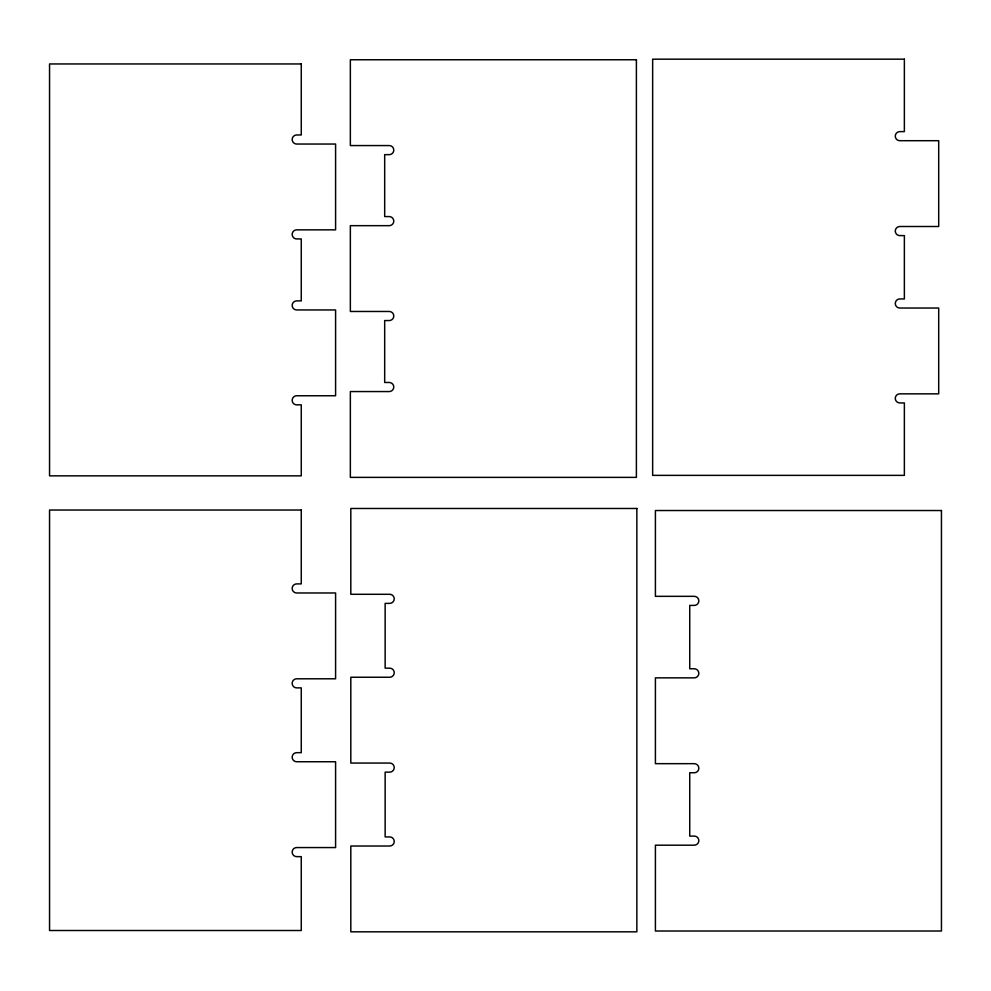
<?xml version="1.0" encoding="UTF-8"?>
<svg xmlns="http://www.w3.org/2000/svg" width="991" height="991" viewBox="0 0 991 991"><rect width="100%" height="100%" fill="white"/><g stroke="black" fill="none" stroke-linecap="round" stroke-linejoin="round"><path stroke-width="1.49" d="M904.374 59.175L652.648 59.175L652.648 475.37L904.374 475.37L904.374 402.928L899.816 402.928A4.546 4.546 0 0 1 895.282 398.382A4.546 4.546 0 0 1 899.816 393.848L938.7 393.848L938.7 308.028L899.816 308.028A4.546 4.546 0 0 1 895.282 303.494A4.546 4.546 0 0 1 899.816 298.948L904.374 298.948L904.374 235.598L899.816 235.598A4.546 4.546 0 0 1 895.282 231.052A4.546 4.546 0 0 1 899.816 226.505L938.7 226.505L938.7 140.697L899.816 140.697A4.546 4.546 0 0 1 895.282 136.151A4.546 4.546 0 0 1 899.816 131.617L904.374 131.617L904.374 59.175M636.395 59.757L350.356 59.757L350.356 145.566L389.228 145.566A4.546 4.546 0 0 1 393.774 150.112A4.546 4.546 0 0 1 389.228 154.646L384.681 154.646L384.681 216.571L389.228 216.571A4.546 4.546 0 0 1 393.774 221.117A4.546 4.546 0 0 1 389.228 225.663L350.356 225.663L350.356 311.471L389.228 311.471A4.546 4.546 0 0 1 393.774 316.005A4.546 4.546 0 0 1 389.228 320.551L384.681 320.551L384.681 382.476L389.228 382.476A4.546 4.546 0 0 1 393.774 387.023A4.546 4.546 0 0 1 389.228 391.556L350.356 391.556L350.356 477.377L636.395 477.377L636.395 59.757M301.264 63.957L49.55 63.957L49.55 475.853L301.264 475.853L301.264 404.848L296.718 404.848A4.546 4.546 0 0 1 292.172 400.302A4.546 4.546 0 0 1 296.718 395.756L335.59 395.756L335.59 309.948L296.718 309.948A4.546 4.546 0 0 1 292.172 305.401A4.546 4.546 0 0 1 296.718 300.868L301.264 300.868L301.264 238.942L296.718 238.942A4.546 4.546 0 0 1 292.172 234.396A4.546 4.546 0 0 1 296.718 229.85L335.59 229.85L335.59 144.042L296.718 144.042A4.546 4.546 0 0 1 292.172 139.508A4.546 4.546 0 0 1 296.718 134.962L301.264 134.962L301.264 63.957M636.854 508.482L350.814 508.482L350.814 594.29L389.686 594.29A4.546 4.546 0 0 1 394.232 598.837A4.546 4.546 0 0 1 389.686 603.37L385.14 603.37L385.14 668.169L389.686 668.169A4.546 4.546 0 0 1 394.232 672.703A4.546 4.546 0 0 1 389.686 677.249L350.814 677.249L350.814 763.058L389.686 763.058A4.546 4.546 0 0 1 394.232 767.604A4.546 4.546 0 0 1 389.686 772.138L385.14 772.138L385.14 836.924L389.686 836.924A4.546 4.546 0 0 1 394.232 841.47A4.546 4.546 0 0 1 389.686 846.017L350.814 846.017L350.814 931.825L636.854 931.825L636.854 508.482M301.264 510.031L49.55 510.031L49.55 930.512L301.264 930.512L301.264 856.645L296.718 856.645A4.546 4.546 0 0 1 292.172 852.099A4.546 4.546 0 0 1 296.718 847.565L335.59 847.565L335.59 761.745L296.718 761.745A4.546 4.546 0 0 1 292.172 757.211A4.546 4.546 0 0 1 296.718 752.665L301.264 752.665L301.264 687.878L296.718 687.878A4.546 4.546 0 0 1 292.172 683.332A4.546 4.546 0 0 1 296.718 678.798L335.59 678.798L335.59 592.977L296.718 592.977A4.546 4.546 0 0 1 292.172 588.443A4.546 4.546 0 0 1 296.718 583.897L301.264 583.897L301.264 510.031M941.45 510.526L655.41 510.526L655.41 596.334L694.282 596.334A4.546 4.546 0 0 1 698.828 600.88A4.546 4.546 0 0 1 694.282 605.414L689.736 605.414L689.736 668.776L694.282 668.776A4.546 4.546 0 0 1 698.828 673.31A4.546 4.546 0 0 1 694.282 677.856L655.41 677.856L655.41 763.665L694.282 763.665A4.546 4.546 0 0 1 698.828 768.211A4.546 4.546 0 0 1 694.282 772.745L689.736 772.745L689.736 836.107L694.282 836.107A4.546 4.546 0 0 1 698.828 840.653A4.546 4.546 0 0 1 694.282 845.187L655.41 845.187L655.41 931.007L941.45 931.007L941.45 510.526"/></g></svg>
